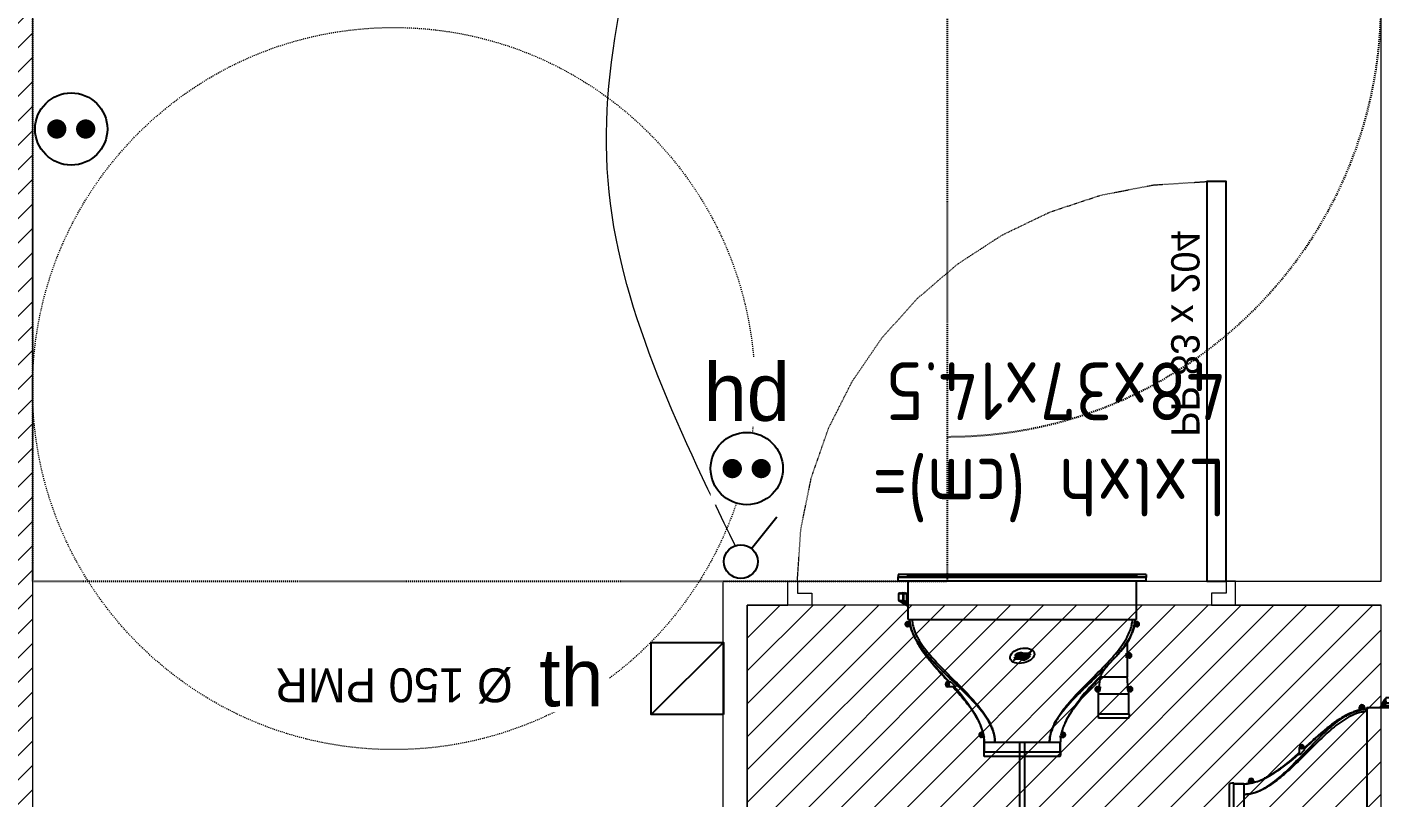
# Model space of a CAD drawing. Header units: centimetres. Extents: x 2191 to 12545, y -680 to 18662.
# Drawn here: x 10668.8 to 10949.7, y 9267.4 to 9427.5 of the extents above; entities that cross this region are included whole.
import ezdxf

# ---------------------------------------------------------------- set-up
doc = ezdxf.new("R2010")
doc.units = ezdxf.units.CM
for name, pattern in [('Style de ligne -18', [0.164042, 0.054681, -0.109361]), ('Style de ligne -5', [0.20828, 0.069425, -0.138855]), ('VW-01', [0.41656, 0.20828, -0.20828])]:
    doc.linetypes.add(name, pattern=pattern)
for name, color, linetype in [('B Faux plafonds', 252, 'Continuous'), ('B Faux plafonds_Hatch', 252, 'Continuous'), ('B GÈnÈral_Hatch', 252, 'Continuous'), ('B Général', 252, 'Continuous'), ('C ANNOTATIONS-PMR', 252, 'Style de ligne -5'), ('C ANNOTATIONS-prestations', 252, 'Continuous'), ('D SURFACES-shab', 252, 'Continuous'), ('prlm-CHAUFF', 4, 'Continuous')]:
    doc.layers.add(name, color=color, linetype=linetype)
doc.layers.add('prlm-ELEC-CFO', color=1, linetype='Continuous', lineweight=25)
doc.styles.add('Eurostile', font='Eurosti.TTF')
doc.styles.add('Eurostile (italic)', font='Eurostib.TTF')
doc.styles.add('prlm-elec-cfa', font='comic.ttf', dxfattribs={"height": 12})
doc.styles.add('prlm-elec-cfo', font='comic.ttf', dxfattribs={"height": 12})
doc.styles.get("Standard").update_dxf_attribs({"font": 'isocp.shx', "height": 15})

# ---------------------------------------------------------------- blocks, each defined once
blk = doc.blocks.new('xi.TH-ch')
at = {"layer": 'prlm-CHAUFF', "color": 0, "linetype": 'ByBlock', "lineweight": -2, "flags": 128}
blk.add_lwpolyline([(-7.5, 7.5), (7.5, 7.5), (7.5, -7.5), (-7.5, -7.5)], close=True, dxfattribs=at)
at = {"layer": 'prlm-CHAUFF', "color": 0}
blk.add_lwpolyline([(-7.5, -7.5), (7.5, 7.5)], dxfattribs=at)
blk = doc.blocks.new('xi.twintop')
at = {"layer": 'prlm-CHAUFF', "ltscale": 50}
for p, q in [((-8, 35.6), (8, 35.6)), ((-7.9, 36.5), (7.9, 36.5)), ((-7.9, 35.6), (-7.9, 33.5)), ((-7.9, 33.5), (-7.9, 35.6)), ((7.9, 35.6), (7.9, 33.5)), ((7.9, 33.5), (7.9, 35.6)), ((-8.61, 31.95), (-8.61, 32.05)), ((-8.61, 32.05), (-8.51, 32.05)), ((-8.51, 31.95), (-8.61, 31.95)), ((-8.51, 32.16), (-8.41, 32.16)), ((-8.51, 32.05), (-8.51, 32.16)), ((-8.51, 31.84), (-8.51, 31.95)), ((-8.41, 31.84), (-8.51, 31.84)), ((-7.9, 32.5), (-8.46, 32.5)), ((-8.46, 31.5), (-8.16, 31.5)), ((-8.41, 32.16), (-8.41, 32.05)), ((-8.41, 32.05), (-8.3, 32.05)), ((-8.3, 31.95), (-8.41, 31.95)), ((-8.41, 31.95), (-8.41, 31.84)), ((-8.3, 32.05), (-8.3, 31.95)), ((-8.16, 31.5), (-7.95, 32.18)), ((-7.9, 32.5), (-7.95, 32.18)), ((-5.67, 33.5), (-7.9, 33.5)), ((5.67, 33.5), (-5.67, 33.5)), ((7.9, 33.5), (5.67, 33.5)), ((7.95, 32.18), (7.9, 32.5)), ((7.9, 32.5), (8.46, 32.5)), ((8.16, 31.5), (7.95, 32.18)), ((8.46, 31.5), (8.16, 31.5)), ((8.3, 31.95), (8.3, 32.05)), ((8.3, 32.05), (8.41, 32.05)), ((8.41, 31.95), (8.3, 31.95)), ((8.41, 32.16), (8.51, 32.16)), ((8.41, 32.05), (8.41, 32.16)), ((8.41, 31.84), (8.41, 31.95)), ((8.51, 31.84), (8.41, 31.84)), ((8.51, 32.16), (8.51, 32.05)), ((8.51, 32.05), (8.61, 32.05)), ((8.61, 31.95), (8.51, 31.95)), ((8.51, 31.95), (8.51, 31.84)), ((8.61, 32.05), (8.61, 31.95)), ((-22.15, 28.5), (-15.85, 28.5)), ((-9.41, 28.48), (-9.41, 28.48)), ((9.12, 29.02), (9.09, 29.02)), ((9.41, 28.48), (9.38, 28.48)), ((-15.75, 27.6), (-22.25, 27.6)), ((-22.15, 27.6), (-22.15, 23.5)), ((-22.15, 27.6), (-22.15, 23.5)), ((-15.85, 27.6), (-15.85, 23.5)), ((-15.85, 27.6), (-15.85, 23.5)), ((-22.56, 22.55), (-22.45, 22.55)), ((-22.56, 22.45), (-22.56, 22.55)), ((-22.45, 22.66), (-22.35, 22.66)), ((-22.45, 22.55), (-22.45, 22.66)), ((-22.4, 23), (-21.97, 23)), ((-22.35, 22.66), (-22.35, 22.55)), ((-22.35, 22.55), (-22.24, 22.55)), ((-22.24, 22.55), (-22.24, 22.45)), ((-15.85, 23.5), (-22.15, 23.5)), ((-21.97, 23), (-21.85, 22.06)), ((-16.15, 22.06), (-16.03, 23)), ((-16.03, 23), (-15.6, 23)), ((-15.76, 22.45), (-15.76, 22.55)), ((-15.76, 22.55), (-15.65, 22.55)), ((-15.65, 22.66), (-15.55, 22.66)), ((-15.65, 22.55), (-15.65, 22.66)), ((-15.55, 22.66), (-15.55, 22.55)), ((-15.55, 22.55), (-15.44, 22.55)), ((-15.44, 22.55), (-15.44, 22.45)), ((-22.45, 22.45), (-22.56, 22.45)), ((-22.45, 22.34), (-22.45, 22.45)), ((-22.35, 22.34), (-22.45, 22.34)), ((-21.85, 22), (-22.4, 22)), ((-22.24, 22.45), (-22.35, 22.45)), ((-22.35, 22.45), (-22.35, 22.34)), ((-21.85, 22.06), (-21.85, 22)), ((-21.8, 20), (-16.2, 20)), ((-21.8, 16), (-21.8, 20)), ((-21.8, 16), (-21.8, 20)), ((-16.2, 19.84), (-14.13, 22)), ((-14.13, 22), (-16.2, 19.84)), ((-16.2, 19.84), (-16.2, 20)), ((-16.2, 19.84), (-16.2, 20)), ((-16.15, 22), (-16.15, 22.06)), ((-15.6, 22), (-16.15, 22)), ((-15.65, 22.45), (-15.76, 22.45)), ((-15.65, 22.34), (-15.65, 22.45)), ((-15.55, 22.34), (-15.65, 22.34)), ((-15.55, 22.45), (-15.55, 22.34)), ((-15.44, 22.45), (-15.55, 22.45)), ((14.83, 21), (13.83, 22)), ((13.83, 22), (15.44, 22)), ((15.44, 21), (14.83, 21)), ((15.28, 21.45), (15.28, 21.55)), ((15.28, 21.55), (15.39, 21.55)), ((15.39, 21.45), (15.28, 21.45)), ((15.39, 21.66), (15.49, 21.66)), ((15.39, 21.55), (15.39, 21.66)), ((15.39, 21.34), (15.39, 21.45)), ((15.49, 21.34), (15.39, 21.34)), ((15.49, 21.66), (15.49, 21.55)), ((15.49, 21.55), (15.6, 21.55)), ((15.49, 21.45), (15.49, 21.34)), ((15.6, 21.45), (15.49, 21.45)), ((15.6, 21.55), (15.6, 21.45)), ((-22.36, 15.45), (-22.36, 15.55)), ((-22.36, 15.55), (-22.25, 15.55)), ((-22.25, 15.45), (-22.36, 15.45)), ((-22.25, 15.66), (-22.15, 15.66)), ((-22.25, 15.55), (-22.25, 15.66)), ((-22.25, 15.34), (-22.25, 15.45)), ((-22.15, 15.34), (-22.25, 15.34)), ((-22.2, 16), (-21.65, 16)), ((-21.65, 15), (-22.2, 15)), ((-22.15, 15.66), (-22.15, 15.55)), ((-22.15, 15.55), (-22.04, 15.55)), ((-22.15, 15.45), (-22.15, 15.34)), ((-22.04, 15.45), (-22.15, 15.45)), ((-22.04, 15.55), (-22.04, 15.45)), ((-21.8, 12.88), (-21.8, 15)), ((-21.8, 12.88), (-21.8, 15)), ((-21.65, 16), (-21.65, 15)), ((-23.96, 8.95), (-23.96, 9.05)), ((-23.96, 9.05), (-23.85, 9.05)), ((-23.85, 8.95), (-23.96, 8.95)), ((-23.85, 9.16), (-23.75, 9.16)), ((-23.85, 9.05), (-23.85, 9.16)), ((-23.85, 8.84), (-23.85, 8.95)), ((-23.75, 8.84), (-23.85, 8.84)), ((-23.8, 9.5), (-23.19, 9.5)), ((-23.36, 8.5), (-23.8, 8.5)), ((-23.75, 9.16), (-23.75, 9.05)), ((-23.75, 9.05), (-23.64, 9.05)), ((-23.75, 8.95), (-23.75, 8.84)), ((-23.64, 8.95), (-23.75, 8.95)), ((-23.64, 9.05), (-23.64, 8.95)), ((-23.36, 8.42), (-23.36, 8.5)), ((23.19, 9.5), (23.8, 9.5)), ((23.36, 8.42), (23.36, 8.5)), ((23.8, 8.5), (23.36, 8.5)), ((23.64, 8.95), (23.64, 9.05)), ((23.64, 9.05), (23.75, 9.05)), ((23.75, 8.95), (23.64, 8.95)), ((23.75, 9.16), (23.85, 9.16)), ((23.75, 9.05), (23.75, 9.16)), ((23.75, 8.84), (23.75, 8.95)), ((23.85, 8.84), (23.75, 8.84)), ((23.85, 9.16), (23.85, 9.05)), ((23.85, 9.05), (23.96, 9.05)), ((23.85, 8.95), (23.85, 8.84)), ((23.96, 8.95), (23.85, 8.95)), ((23.96, 9.05), (23.96, 8.95)), ((23.7, 8), (-23.7, 8)), ((-23.7, 8), (-23.7, 0)), ((23.7, 8), (23.7, 0)), ((24.18, 4.47), (23.7, 4.81)), ((24.06, 4.42), (23.7, 4.66)), ((24.06, 2.6), (24.06, 4.42)), ((24.64, 4.04), (24.06, 4.42)), ((24.2, 4.46), (24.18, 4.47)), ((24.54, 4.24), (24.2, 4.46)), ((24.35, 4.85), (24.33, 4.89)), ((24.35, 4.36), (24.35, 4.85)), ((24.35, 4.85), (24.36, 4.85)), ((24.41, 4.79), (24.43, 4.83)), ((24.41, 4.79), (24.41, 4.32)), ((25.01, 4.43), (24.41, 4.79)), ((24.43, 4.83), (25.04, 4.47)), ((24.64, 4.04), (24.72, 4.01)), ((24.64, 2.6), (24.64, 4.04)), ((24.72, 4.01), (24.72, 2.65)), ((25.04, 4.47), (25.01, 4.43)), ((25.01, 4.25), (25.01, 4.43)), ((25.02, 4.42), (25.01, 4.43)), ((25.06, 4.46), (25.02, 4.42)), ((25.02, 4.42), (25.02, 4.25)), ((25.28, 4.25), (25.02, 4.42)), ((25.04, 4.47), (25.06, 4.46)), ((25.06, 4.46), (25.39, 4.24)), ((25.71, 2.65), (25.71, 4.01)), ((-25.75, 0), (-25.75, -0.73)), ((25.75, 0), (-25.75, 0)), ((23.7, 2.6), (24.06, 2.6)), ((23.7, 2.57), (23.73, 2.6)), ((23.79, 2.6), (23.88, 2.51)), ((23.88, 2.51), (23.97, 2.6)), ((24.04, 2.6), (24.13, 2.51)), ((24.64, 2.6), (24.06, 2.6)), ((24.13, 2.51), (24.22, 2.6)), ((24.18, 2.56), (24.24, 2.51)), ((24.24, 2.51), (24.3, 2.58)), ((24.28, 2.6), (24.37, 2.51)), ((24.37, 2.51), (24.46, 2.6)), ((24.42, 2.57), (24.48, 2.51)), ((24.48, 2.51), (24.56, 2.58)), ((24.54, 2.6), (24.63, 2.51)), ((24.63, 2.51), (24.72, 2.6)), ((24.72, 2.65), (24.64, 2.6)), ((24.64, 2.6), (24.64, 2.6)), ((25.66, 2.6), (24.64, 2.6)), ((24.7, 2.58), (24.77, 2.51)), ((24.72, 2.65), (25.71, 2.65)), ((24.73, 2.6), (24.82, 2.51)), ((24.77, 2.51), (24.79, 2.53)), ((24.82, 2.51), (24.91, 2.6)), ((24.9, 2.59), (24.98, 2.51)), ((24.98, 2.51), (25.07, 2.6)), ((25.02, 2.54), (25.05, 2.51)), ((25.05, 2.51), (25.09, 2.55)), ((25.06, 2.58), (25.13, 2.51)), ((25.13, 2.51), (25.22, 2.6)), ((25.19, 2.57), (25.25, 2.51)), ((25.25, 2.51), (25.34, 2.6)), ((25.27, 2.53), (25.29, 2.51)), ((25.29, 2.51), (25.32, 2.54)), ((25.31, 2.56), (25.36, 2.51)), ((25.36, 2.51), (25.45, 2.6)), ((25.4, 2.55), (25.44, 2.51)), ((25.44, 2.51), (25.53, 2.6)), ((25.48, 2.54), (25.51, 2.51)), ((25.51, 2.51), (25.6, 2.6)), ((25.53, 2.53), (25.55, 2.51)), ((25.55, 2.51), (25.64, 2.6)), ((25.71, 2.65), (25.66, 2.6)), ((25.66, 2.6), (25.66, 2.6)), ((25.75, 0), (25.75, -0.73)), ((-25.75, -0.81), (-25.75, -0.73)), ((-25.75, -0.73), (25.75, -0.73)), ((-25.75, -1.3), (-25.75, -0.81)), ((25.75, -0.81), (-25.75, -0.81)), ((-25.75, -1.3), (25.75, -1.3)), ((23.75, -0.99), (-23.75, -0.99)), ((-23.75, -1.06), (-23.75, -0.99)), ((-23.55, -0.99), (-23.75, -1.06)), ((-23.75, -1.06), (23.75, -1.06)), ((23.75, -1.11), (-23.75, -1.11)), ((-23.75, -1.16), (-23.75, -1.11)), ((-23.59, -1.11), (-23.75, -1.16)), ((-23.75, -1.16), (23.75, -1.16)), ((23.75, -1.2), (-23.75, -1.2)), ((-23.75, -1.23), (-23.75, -1.2)), ((-23.64, -1.2), (-23.75, -1.23)), ((-23.75, -1.23), (23.75, -1.23)), ((23.75, -1.26), (-23.75, -1.26)), ((-23.75, -1.28), (-23.75, -1.26)), ((-23.68, -1.26), (-23.75, -1.28)), ((-23.75, -1.28), (23.75, -1.28)), ((23.75, -1.29), (-23.75, -1.29)), ((-23.75, -1.3), (-23.75, -1.29)), ((-23.73, -1.29), (-23.75, -1.3)), ((-23.75, -1.3), (23.75, -1.3)), ((23.75, -1.06), (23.55, -0.99)), ((23.75, -1.16), (23.59, -1.11)), ((23.75, -1.23), (23.64, -1.2)), ((23.75, -1.28), (23.68, -1.26)), ((23.75, -1.3), (23.73, -1.29)), ((23.75, -0.99), (23.75, -1.06)), ((23.75, -1.11), (23.75, -1.16)), ((23.75, -1.2), (23.75, -1.23)), ((23.75, -1.26), (23.75, -1.28)), ((23.75, -1.29), (23.75, -1.3)), ((25.75, -0.73), (25.75, -0.81)), ((25.75, -1.3), (25.75, -0.81))]:
    blk.add_line(p, q, dxfattribs=at)
for centre, radius in [((-8.46, 32), 0.3), ((-8.46, 32), 0.25), ((8.46, 32), 0.3), ((8.46, 32), 0.25), ((-22.4, 22.5), 0.3), ((-22.4, 22.5), 0.25), ((-15.6, 22.5), 0.3), ((-15.6, 22.5), 0.25), ((15.44, 21.5), 0.3), ((15.44, 21.5), 0.25), ((-22.2, 15.5), 0.3), ((-22.2, 15.5), 0.25), ((-23.8, 9), 0.3), ((-23.8, 9), 0.25), ((23.8, 9), 0.3), ((23.8, 9), 0.25)]:
    blk.add_circle(centre, radius, dxfattribs=at)
for centre, radius, start, end in [((-6.01, 35.83), 2, 160.5755, 186.7441), ((-6.01, 35.83), 2, 160.5755, 186.7441), ((6.01, 35.83), 2, 353.2559, 19.4245), ((6.01, 35.83), 2, 353.2559, 19.4245), ((-19.51, 34.47), 11.74, 332.3321, 345.441), ((-19.16, 34.32), 11.35, 332.1374, 345.6929), ((-8.46, 32), 0.5, 90, 270), ((-15.67, 33.51), 7.77, 352.5456, 359.9423), ((-15.72, 33.51), 7.82, 352.5763, 359.9264), ((-15.07, 33.49), 7.17, 352.0923, 353.5448), ((-15.07, 33.49), 7.17, 353.9053, 0.1157), ((15.11, 33.49), 7.25, 179.9215, 187.8382), ((15.67, 33.51), 7.77, 180.0577, 187.4544), ((15.72, 33.51), 7.82, 180.0736, 187.4237), ((21.1, 34.98), 13.43, 192.9954, 216.0824), ((19.16, 34.32), 11.35, 194.4106, 207.8626), ((8.46, 32), 0.5, 270, 90), ((-20.26, 27.83), 2, 160.5755, 186.7441), ((-20.26, 27.83), 2, 160.5755, 186.7441), ((-17.74, 27.83), 2, 353.2559, 19.4245), ((-17.74, 27.83), 2, 353.2559, 19.4245), ((-43.13, 48.06), 39, 319.3887, 329.86), ((-43.13, 48.06), 39, 319.3887, 329.8601), ((-26.92, 38.17), 20.01, 331.0483, 332.7983), ((-26.92, 38.17), 20.01, 331.0482, 332.7982), ((26.92, 38.17), 20.01, 207.2018, 208.9518), ((43.13, 48.06), 39, 210.1399, 220.6113), ((43.13, 48.06), 39, 212.5506, 220.6113), ((-22.4, 22.5), 0.5, 90, 270), ((-15.6, 22.5), 0.5, 270, 90), ((-22.51, 30.1), 11.66, 315.9701, 320.4245), ((-22.76, 30.33), 11.99, 316.0326, 320.3619), ((22.51, 30.1), 11.66, 219.5755, 224.0299), ((22.76, 30.33), 11.99, 219.6381, 223.9674), ((15.44, 21.5), 0.5, 270, 90), ((-44.74, 40.05), 35.1, 315.7111, 319.5265), ((-22.2, 15.5), 0.5, 90, 270), ((-2.48, -0.77), 23.65, 136.4099, 144.7501), ((-23.8, 9), 0.5, 90, 270), ((-11.41, 6.64), 12.12, 163.7263, 166.3852), ((23.8, 9), 0.5, 270, 90), ((17.64, -7.23), 13.85, 61.9182, 64.0515), ((17.76, -6.88), 13.43, 62.115, 63.7632), ((18.29, -6.04), 12.5, 61.3177, 61.5903), ((24.75, 5.45), 0.703, 233.033, 242.9325), ((24.72, 5.11), 0.448, 214.6713, 225.4982), ((25.88, 4.92), 0.836, 234.1326, 239.2425), ((18.29, -6.04), 12.5, 53.7494, 55.0637)]:
    blk.add_arc(centre, radius, start, end, dxfattribs=at)
blk.add_ellipse((0, 15.55), major_axis=(2.49, 0.57), ratio=0.600775, dxfattribs=at)
for points, knots in [([(-5.67, 33.5), (-5.67, 33.33), (-5.68, 33.16), (-5.7, 32.82), (-5.72, 32.65), (-5.8, 32.15), (-5.87, 31.82), (-6.05, 31.16), (-6.16, 30.84), (-6.41, 30.21), (-6.55, 29.9), (-7, 29), (-7.34, 28.43), (-8.08, 27.34), (-8.47, 26.81), (-9.69, 25.27), (-10.57, 24.3), (-12.38, 22.39), (-13.32, 21.46), (-15.19, 19.6), (-16.12, 18.67), (-17.95, 16.77), (-18.84, 15.8), (-20.08, 14.27), (-20.47, 13.75), (-21.03, 12.94), (-21.21, 12.66), (-21.55, 12.09), (-21.72, 11.8), (-22.17, 10.91), (-22.43, 10.31), (-22.7, 9.36), (-22.77, 9.03), (-22.86, 8.47), (-22.88, 8.24), (-22.89, 8)], [0, 0, 0, 0, 0.015625, 0.015625, 0.03125, 0.03125, 0.0625, 0.0625, 0.09375, 0.09375, 0.125, 0.125, 0.1875, 0.1875, 0.25, 0.25, 0.375, 0.375, 0.5, 0.5, 0.625, 0.625, 0.75, 0.75, 0.8125, 0.8125, 0.84375, 0.84375, 0.875, 0.875, 0.9375, 0.9375, 0.96875, 0.96875, 0.9907189, 0.9907189, 0.9907189, 0.9907189]), ([(-18.04, 17.26), (-16.85, 18.51), (-15.59, 19.7), (-13.1, 22.1), (-11.85, 23.3), (-10.07, 25.17), (-9.49, 25.81), (-8.39, 27.13), (-7.87, 27.82), (-7.16, 28.91), (-6.93, 29.29), (-6.52, 30.07), (-6.33, 30.48), (-6.02, 31.31), (-5.89, 31.74), (-5.76, 32.39), (-5.73, 32.61), (-5.69, 32.95), (-5.69, 33.06), (-5.67, 33.28), (-5.67, 33.39), (-5.67, 33.5)], [0, 0, 0, 0, 0.25, 0.25, 0.5, 0.5, 0.625, 0.625, 0.75, 0.75, 0.8125, 0.8125, 0.875, 0.875, 0.9375, 0.9375, 0.96875, 0.96875, 0.984375, 0.984375, 1, 1, 1, 1]), ([(5.67, 33.5), (5.67, 33.33), (5.68, 33.16), (5.71, 32.81), (5.73, 32.64), (5.81, 32.14), (5.88, 31.8), (6.08, 31.14), (6.2, 30.82), (6.47, 30.19), (6.62, 29.88), (7.1, 28.98), (7.46, 28.42), (8.23, 27.34), (8.65, 26.82), (9.93, 25.3), (10.84, 24.34), (12.72, 22.46), (13.69, 21.54), (15.61, 19.69), (16.57, 18.77), (18.43, 16.87), (19.34, 15.9), (20.59, 14.36), (20.99, 13.83), (21.55, 13), (21.73, 12.72), (22.07, 12.15), (22.24, 11.85), (22.69, 10.95), (22.94, 10.33), (23.21, 9.37), (23.28, 9.05), (23.36, 8.48), (23.38, 8.24), (23.39, 8)], [0, 0, 0, 0, 0.015625, 0.015625, 0.03125, 0.03125, 0.0625, 0.0625, 0.09375, 0.09375, 0.125, 0.125, 0.1875, 0.1875, 0.25, 0.25, 0.375, 0.375, 0.5, 0.5, 0.625, 0.625, 0.75, 0.75, 0.8125, 0.8125, 0.84375, 0.84375, 0.875, 0.875, 0.9375, 0.9375, 0.96875, 0.96875, 0.9908046, 0.9908046, 0.9908046, 0.9908046]), ([(22.89, 8), (22.88, 8.24), (22.86, 8.47), (22.77, 9.03), (22.7, 9.36), (22.43, 10.31), (22.17, 10.91), (21.72, 11.8), (21.55, 12.09), (21.21, 12.66), (21.03, 12.94), (20.47, 13.75), (20.08, 14.27), (18.84, 15.8), (17.95, 16.77), (16.12, 18.67), (15.18, 19.6), (13.32, 21.46), (12.38, 22.39), (10.57, 24.3), (9.69, 25.27), (8.47, 26.81), (8.08, 27.34), (7.34, 28.43), (7, 29), (6.55, 29.9), (6.41, 30.21), (6.16, 30.84), (6.05, 31.16), (5.87, 31.82), (5.79, 32.15), (5.72, 32.65), (5.7, 32.82), (5.68, 33.16), (5.67, 33.33), (5.67, 33.5)], [0.0092808, 0.0092808, 0.0092808, 0.0092808, 0.03125, 0.03125, 0.0625, 0.0625, 0.125, 0.125, 0.15625, 0.15625, 0.1875, 0.1875, 0.25, 0.25, 0.375, 0.375, 0.5, 0.5, 0.625, 0.625, 0.75, 0.75, 0.8125, 0.8125, 0.875, 0.875, 0.90625, 0.90625, 0.9375, 0.9375, 0.96875, 0.96875, 0.984375, 0.984375, 1, 1, 1, 1]), ([(-8.9, 29.46), (-9.06, 29.12), (-9.43, 28.41), (-10.08, 27.35), (-10.83, 26.27), (-11.65, 25.18), (-12.54, 24.1), (-13.65, 22.81), (-14.86, 21.46), (-15.81, 20.43), (-16.2, 20)], [0.1568082, 0.1568082, 0.1568082, 0.1568082, 0.2305418, 0.3149874, 0.4025619, 0.4929385, 0.5856877, 0.6803551, 0.8317746, 0.9509578, 0.9509578, 0.9509578, 0.9509578]), ([(14.38, 22), (14.06, 22.36), (13.37, 23.14), (12.33, 24.35), (11.38, 25.54), (10.58, 26.62), (9.93, 27.59), (9.37, 28.52), (9.05, 29.15), (8.91, 29.44)], [0.5730592, 0.5730592, 0.5730592, 0.5730592, 0.626259, 0.6884084, 0.7489718, 0.7930827, 0.8358988, 0.8773199, 0.9123747, 0.9123747, 0.9123747, 0.9123747]), ([(-18.04, 17.26), (-17.81, 17.52), (-17.58, 17.79), (-17.17, 18.3), (-16.98, 18.55), (-16.64, 19.03), (-16.49, 19.25), (-16.32, 19.53), (-16.28, 19.62), (-16.22, 19.76), (-16.2, 19.81), (-16.2, 19.84)], [0, 0, 0, 0, 0.25, 0.25, 0.5, 0.5, 0.75, 0.75, 0.875, 0.875, 1, 1, 1, 1]), ([(23.19, 9.5), (23.12, 9.79), (23.04, 10.07), (22.86, 10.64), (22.75, 10.92), (22.41, 11.74), (22.14, 12.27), (21.56, 13.3), (21.24, 13.8), (20.57, 14.77), (20.21, 15.25), (19.11, 16.65), (18.33, 17.54), (16.73, 19.29), (15.91, 20.15), (15.09, 21)], [0, 0, 0, 0, 0.0625, 0.0625, 0.125, 0.125, 0.25, 0.25, 0.375, 0.375, 0.5, 0.5, 0.75, 0.75, 1, 1, 1, 1]), ([(21.4, 13.55), (21.3, 13.71), (20.98, 14.2), (20.41, 15.02), (19.67, 15.99), (18.88, 16.96), (17.95, 18.04), (16.9, 19.22), (15.98, 20.24), (15.44, 20.84), (15.29, 21)], [0.1694223, 0.1694223, 0.1694223, 0.1694223, 0.1906001, 0.2339285, 0.2787061, 0.3247019, 0.3716424, 0.4351709, 0.4991397, 0.523565, 0.523565, 0.523565, 0.523565]), ([(-23.39, 8), (-23.38, 8.28), (-23.35, 8.55), (-23.25, 9.19), (-23.16, 9.55), (-22.84, 10.61), (-22.54, 11.29), (-21.83, 12.6), (-21.42, 13.22), (-20.56, 14.41), (-20.09, 14.98), (-19.62, 15.54)], [0.0331631, 0.0331631, 0.0331631, 0.0331631, 0.125, 0.125, 0.25, 0.25, 0.5, 0.5, 0.75, 0.75, 1, 1, 1, 1]), ([(-1.94, 14.63), (-1.21, 15.35), (-0.84, 15.44), (-0.45, 15.4), (0.16, 15.33), (0.81, 14.93), (1.54, 15.51)], [0, 0, 0, 0, 0.389075, 0.389075, 0.389075, 1, 1, 1, 1]), ([(-1.63, 15.67), (-0.9, 16.39), (-0.53, 16.49), (-0.14, 16.44), (0.47, 16.38), (1.12, 15.98), (1.85, 16.55)], [0, 0, 0, 0, 0.389075, 0.389075, 0.389075, 1, 1, 1, 1]), ([(-23.19, 9.5), (-23.12, 9.8), (-23.04, 10.09), (-22.9, 10.53), (-22.84, 10.67), (-22.74, 10.96), (-22.68, 11.1), (-22.5, 11.53), (-22.37, 11.8), (-22.1, 12.35), (-21.95, 12.61), (-21.8, 12.88)], [0, 0, 0, 0, 0.25, 0.25, 0.375, 0.375, 0.5, 0.5, 0.75, 0.75, 1, 1, 1, 1]), ([(-21.8, 12.88), (-21.96, 12.6), (-22.11, 12.32), (-22.4, 11.74), (-22.54, 11.45), (-22.78, 10.85), (-22.89, 10.55), (-23.01, 10.17), (-23.03, 10.1), (-23.05, 10.03)], [0, 0, 0, 0, 0.25, 0.25, 0.5, 0.5, 0.75, 0.75, 0.8062429, 0.8062429, 0.8062429, 0.8062429]), ([(24.24, 4.96), (24.23, 4.96), (24.23, 4.96), (24.22, 4.97), (24.2, 4.97), (24.19, 4.97), (24.18, 4.98), (24.16, 4.98), (24.15, 4.98), (24.13, 4.99), (24.11, 4.99), (24.09, 4.99), (24.08, 4.99), (24.05, 4.99), (24.02, 4.99), (23.98, 4.99), (23.93, 4.98), (23.89, 4.98), (23.84, 4.97), (23.78, 4.96), (23.74, 4.95), (23.71, 4.95), (23.7, 4.94)], [0.1059402, 0.1059402, 0.1059402, 0.1059402, 0.1359504, 0.1694868, 0.202886, 0.2361704, 0.2693627, 0.3024859, 0.3355633, 0.3686184, 0.401675, 0.434757, 0.4678887, 0.5010941, 0.5629781, 0.6246926, 0.6863942, 0.7482374, 0.8103737, 0.8729511, 0.9361135, 0.9654522, 0.9654522, 0.9654522, 0.9654522]), ([(23.7, 4.91), (23.71, 4.91), (23.72, 4.91), (23.74, 4.92), (23.78, 4.92), (23.81, 4.93), (23.83, 4.93), (23.86, 4.94), (23.89, 4.94), (23.92, 4.95), (23.94, 4.95), (23.97, 4.95), (23.99, 4.96), (24.02, 4.96), (24.04, 4.96), (24.06, 4.96), (24.08, 4.96), (24.11, 4.96), (24.14, 4.96), (24.18, 4.96), (24.21, 4.95), (24.24, 4.95), (24.26, 4.94), (24.28, 4.93), (24.3, 4.92), (24.32, 4.91), (24.33, 4.9), (24.33, 4.89)], [0.053874, 0.053874, 0.053874, 0.053874, 0.0607104, 0.0907643, 0.1206402, 0.1503557, 0.1799287, 0.2093776, 0.238721, 0.2679778, 0.2971672, 0.3263086, 0.3554219, 0.3845269, 0.4136437, 0.4427926, 0.4719939, 0.5012681, 0.5562327, 0.6110034, 0.6657154, 0.7205017, 0.7754929, 0.8308166, 0.8865967, 0.9429527, 1, 1, 1, 1]), ([(24.35, 4.85), (24.35, 4.86), (24.35, 4.86), (24.34, 4.87), (24.33, 4.88), (24.32, 4.88), (24.31, 4.89), (24.3, 4.89), (24.29, 4.9), (24.28, 4.9), (24.26, 4.91), (24.25, 4.91), (24.23, 4.91), (24.22, 4.92), (24.2, 4.92), (24.18, 4.92), (24.17, 4.92), (24.15, 4.92), (24.12, 4.92), (24.09, 4.92), (24.05, 4.92), (24, 4.92), (23.95, 4.91), (23.9, 4.9), (23.85, 4.89), (23.79, 4.88), (23.74, 4.87), (23.71, 4.86), (23.7, 4.86)], [0, 0, 0, 0, 0.0300773, 0.0600539, 0.0899314, 0.1197114, 0.1493956, 0.1789856, 0.2084831, 0.2378898, 0.2672073, 0.2964374, 0.3255817, 0.3546421, 0.3836203, 0.4125181, 0.4413372, 0.4700795, 0.4987468, 0.5532579, 0.6080368, 0.6630958, 0.7184471, 0.7741027, 0.8300742, 0.8863734, 0.9430116, 0.9677174, 0.9677174, 0.9677174, 0.9677174]), ([(24.65, 4.2), (24.65, 4.2), (24.64, 4.2), (24.64, 4.2), (24.63, 4.2), (24.63, 4.2), (24.62, 4.2), (24.61, 4.21), (24.6, 4.21), (24.59, 4.21), (24.58, 4.22), (24.55, 4.23), (24.54, 4.24), (24.54, 4.24)], [0, 0, 0, 0, 0.061789, 0.122374, 0.182441, 0.242697, 0.303842, 0.366548, 0.43144, 0.49908, 0.668346, 0.832646, 1, 1, 1, 1]), ([(25.45, 4.21), (25.44, 4.21), (25.44, 4.22), (25.43, 4.22), (25.41, 4.23), (25.4, 4.23), (25.39, 4.24), (25.37, 4.24), (25.36, 4.25), (25.34, 4.25), (25.32, 4.25), (25.3, 4.26), (25.29, 4.26), (25.27, 4.26), (25.24, 4.26), (25.22, 4.26), (25.2, 4.26), (25.17, 4.26), (25.13, 4.26), (25.08, 4.26), (25.03, 4.26), (24.97, 4.25), (24.91, 4.24), (24.85, 4.24), (24.79, 4.23), (24.72, 4.21), (24.67, 4.21), (24.65, 4.2)], [0.0304712, 0.0304712, 0.0304712, 0.0304712, 0.0599457, 0.0897682, 0.1195016, 0.1491541, 0.1787343, 0.2082505, 0.2377114, 0.2671256, 0.2965018, 0.3258487, 0.355175, 0.3844897, 0.4138015, 0.4431194, 0.4724522, 0.5018089, 0.5568669, 0.611863, 0.6668562, 0.7219052, 0.7770682, 0.8324028, 0.8879658, 0.9438132, 1, 1, 1, 1]), ([(25.71, 4.01), (25.69, 4.04), (25.65, 4.06), (25.55, 4.09), (25.48, 4.1), (25.35, 4.1), (25.31, 4.1), (25.21, 4.09), (25.16, 4.09), (24.98, 4.06), (24.86, 4.04), (24.72, 4.01)], [0, 0, 0, 0, 0.25, 0.25, 0.5, 0.5, 0.625, 0.625, 0.75, 0.75, 1, 1, 1, 1])]:
    blk.add_open_spline(points, degree=3, knots=knots, dxfattribs=at)
for points in [[(-22.15, 23.5), (-22.15, 23.33), (-22.14, 23.17), (-22.13, 23)], [(-22.15, 23.5), (-22.15, 23.33), (-22.14, 23.17), (-22.13, 23)], [(-15.85, 23.5), (-15.85, 23.33), (-15.86, 23.17), (-15.87, 23)], [(-15.85, 23.5), (-15.85, 23.33), (-15.86, 23.17), (-15.87, 23)], [(-22.01, 22), (-21.91, 21.33), (-21.8, 20.67), (-21.8, 20)], [(-22.01, 22), (-21.91, 21.33), (-21.8, 20.67), (-21.8, 20)], [(-15.99, 22), (-16.09, 21.33), (-16.2, 20.67), (-16.2, 20)], [(-15.99, 22), (-16.09, 21.33), (-16.2, 20.67), (-16.2, 20)], [(-0.55, 15.04), (-0.94, 15.09), (-1.32, 14.99), (-1.94, 14.63)], [(-1.78, 15.16), (-1.06, 15.88), (-0.68, 15.97), (-0.29, 15.93)], [(-0.39, 15.58), (-0.78, 15.62), (-1.16, 15.52), (-1.78, 15.16)], [(-0.23, 16.09), (-0.63, 16.13), (-1.01, 16.03), (-1.63, 15.67)], [(1.54, 15.51), (0.72, 14.57), (0.07, 14.98), (-0.55, 15.04)], [(1.7, 16.04), (0.88, 15.1), (0.23, 15.51), (-0.39, 15.58)], [(-0.29, 15.93), (0.32, 15.87), (0.96, 15.47), (1.7, 16.04)], [(1.85, 16.55), (1.03, 15.62), (0.38, 16.02), (-0.23, 16.09)], [(-23.19, 9.5), (-23.26, 9.17), (-23.32, 8.84), (-23.36, 8.5)], [(23.36, 8.5), (23.32, 8.84), (23.26, 9.17), (23.19, 9.5)]]:
    blk.add_open_spline(points, degree=3, dxfattribs=at)
at = {"layer": 'prlm-CHAUFF', "ltscale": 50, "insert": (-42.19, -13.41), "char_height": 12, "width": 139.7925, "attachment_point": 1}
blk.add_mtext('Lxlxh (cm)= 48x37x14.5', dxfattribs=at)
blk = doc.blocks.new('xi.SA')
at = {"layer": 'prlm-ELEC-CFO', "color": 0}
blk.add_lwpolyline([(0.2, -1.28), (5.5, 5.28)], dxfattribs=at)
blk.add_circle((-2, -4), 3.5, dxfattribs=at)
blk = doc.blocks.new('xi.PCHD')
at = {"color": 0, "lineweight": 5}
blk.add_wipeout([(-7.5, -7.5), (7.5, -7.5), (7.5, 7.5), (-7.5, 7.5)], dxfattribs=at).dxf.layer = 'prlm-ELEC-CFO'
at = {"layer": 'prlm-ELEC-CFO', "color": 0, "linetype": 'ByBlock', "lineweight": 5, "const_width": 2}
for points in [[(-4, 0, 1), (-2, 0, 1)], [(2, 0, 1), (4, 0, 1)]]:
    blk.add_lwpolyline(points, format="xyb", close=True, dxfattribs=at)
at = {"layer": 'prlm-ELEC-CFO', "color": 0, "linetype": 'ByBlock', "lineweight": -2}
blk.add_circle((0, 0), 7.5, dxfattribs=at)
blk = doc.blocks.new('xi.PC')
at = {"color": 0, "lineweight": 5}
blk.add_wipeout([(-7.5, -7.5), (7.5, -7.5), (7.5, 7.5), (-7.5, 7.5)], dxfattribs=at).dxf.layer = 'prlm-ELEC-CFO'
at = {"layer": 'prlm-ELEC-CFO', "color": 0, "linetype": 'ByBlock', "lineweight": 5, "const_width": 2}
for points in [[(-4, 0, 1), (-2, 0, 1)], [(2, 0, 1), (4, 0, 1)]]:
    blk.add_lwpolyline(points, format="xyb", close=True, dxfattribs=at)
at = {"layer": 'prlm-ELEC-CFO', "color": 0, "linetype": 'ByBlock', "lineweight": -2}
blk.add_circle((0, 0), 7.5, dxfattribs=at)
blk = doc.blocks.new('PP 80')
at = {"layer": 'B Général', "flags": 128}
blk.add_lwpolyline([(-43, 2.5), (-43, 85.5), (-39, 85.5), (-39, 2.5)], close=True, dxfattribs=at)
at = {"layer": 'B Général', "linetype": 'Style de ligne -18', "lineweight": 5, "flags": 128}
blk.add_lwpolyline([(46, 2.5), (45.27, 13.33), (43.1, 23.98), (39.53, 34.26), (34.61, 44), (28.44, 53.03), (21.1, 61.19), (12.74, 68.35), (3.5, 74.38), (-6.47, 79.18), (-17, 82.67), (-27.91, 84.79), (-39, 85.5)], dxfattribs=at)
at = {"layer": 'B Général', "color": 7, "linetype": 'Continuous', "lineweight": 5, "flags": 128}
for points in [[(-45, 2.5), (-43, 2.5), (-43, 0), (-40, 0), (-40, -2.5), (-45, -2.5)], [(48, 2.5), (46, 2.5), (46, 0), (43, 0), (43, -2.5), (48, -2.5), (48, -2.5), (48, -2.5), (48, 1.79), (48, 1.79)]]:
    blk.add_lwpolyline(points, close=True, dxfattribs=at)
at = {"layer": 'C ANNOTATIONS-prestations', "insert": (-37.5, 32.5), "char_height": 5.8825, "attachment_point": 1, "rotation": 90, "line_spacing_factor": 0.894142, "style": 'Eurostile'}
blk.add_mtext('PP 83 x 204', dxfattribs=at)
blk = doc.blocks.new('Rond 150_PMR')
at = {"layer": 'B Général', "color": 154, "linetype": 'VW-01', "lineweight": 5, "true_color": 0x0053a6}
blk.add_circle((0, 0), 75, dxfattribs=at)
at = {"layer": 'B Général', "color": 154, "true_color": 0x0053a6, "insert": (-61.5, 0), "char_height": 7.059, "attachment_point": 5, "rotation": 90, "line_spacing_factor": 0.894142, "style": 'Eurostile (italic)'}
blk.add_mtext('Ø 150 PMR', dxfattribs=at)
blk = doc.blocks.new('Groupe-134-1')
at = {"layer": 'B Général', "color": 7, "linetype": 'VW-01', "lineweight": 5}
blk.add_line((70, -99.99), (-70, -65.35), dxfattribs=at)
at = {"layer": 'B Général', "linetype": 'VW-01', "flags": 128}
for points in [[(-70, 50), (70, 50), (70, -140), (-70, -140)], [(-70, -99.99), (70, -99.99), (70, -140), (-70, -140)]]:
    blk.add_lwpolyline(points, close=True, dxfattribs=at)
blk = doc.blocks.new('Lit 140.190_PMR 1')
at = {"layer": 'B Général', "color": 154, "linetype": 'VW-01', "true_color": 0x0053a6, "flags": 128}
for points in [[(-70, 50), (70, 50), (70, 140), (-70, 140)], [(-70, -140), (-70, 50), (-190, 50), (-190, -140)], [(190, -140), (190, 50), (70, 50), (70, -140)]]:
    blk.add_lwpolyline(points, close=True, dxfattribs=at)
at = {"layer": 'B Général', "color": 154, "linetype": 'VW-01', "true_color": 0x0053a6}
for centre, start, end in [((-70, 50), 90, 180), ((70, 50), 0, 90)]:
    blk.add_arc(centre, 90, start, end, dxfattribs=at)
at = {"layer": 'B Général'}
blk.add_blockref('Groupe-134-1', (0, 0), dxfattribs=at)

msp = doc.modelspace()

# ---------------------------------------------------------------- hatches: boundary and pattern name
at = {"layer": 'B Faux plafonds_Hatch', "linetype": 'Continuous', "lineweight": 5, "true_color": 0xaaaaaa}
h = msp.add_hatch(dxfattribs=at)
h.set_pattern_fill('F_P__SOFFITE', color=253, style=0, pattern_type=2)
h.set_pattern_definition([(45, (-631.1073, 4809.249), (-3.5277778, 3.3072917), [])])
h.paths.add_polyline_path([(10818.34, 9307.42), (10818.34, 8961.44), (11049.93, 8961.44), (11049.93, 9101.32), (10949.93, 9101.32), (10949.93, 9307.42)])
at = {"layer": 'B GÈnÈral_Hatch', "linetype": 'Continuous', "lineweight": 5}
h = msp.add_hatch(dxfattribs=at)
h.set_pattern_fill('50_BETON', style=0, pattern_type=2)
h.set_pattern_definition([(45, (-631.1073, 4809.0284), (2.4253472, -2.6458333), [])])
h.paths.add_polyline_path([(10651.93, 9144.39), (10669.93, 9144.39), (10669.93, 9918.42), (10651.93, 9918.42)])

# ---------------------------------------------------------------- linework, layer by layer
at = {"layer": 'B Faux plafonds', "color": 7, "linetype": 'VW-01', "lineweight": 5, "flags": 128}
msp.add_lwpolyline([(10818.34, 9307.42), (10818.34, 8961.44), (11049.93, 8961.44), (11049.93, 9101.32), (10949.93, 9101.32), (10949.93, 9307.42)], close=True, dxfattribs=at)
at = {"layer": 'B Général', "color": 7, "linetype": 'Continuous', "lineweight": 18}
msp.add_line((10669.93, 9918.42), (10669.93, 9144.39), dxfattribs=at)
at = {"layer": 'B Général', "color": 7, "linetype": 'Continuous', "lineweight": 5}
for p, q in [((10669.93, 9918.42), (10669.93, 9154.39)), ((10813.34, 9312.42), (10826.74, 9312.42)), ((10813.34, 9221.39), (10813.34, 9312.42)), ((10826.74, 9307.42), (10826.74, 9312.42)), ((10919.74, 9312.42), (10949.93, 9312.42)), ((10919.74, 9307.42), (10919.74, 9312.42)), ((10818.34, 9307.42), (10826.74, 9307.42)), ((10818.34, 9214.39), (10818.34, 9307.42)), ((10919.74, 9307.42), (10949.93, 9307.42))]:
    msp.add_line(p, q, dxfattribs=at)
at = {"layer": 'B Général', "color": 7, "linetype": 'Continuous', "lineweight": 13}
for p, q in [((10813.34, 9312.42), (10826.74, 9312.42)), ((10813.34, 9221.39), (10813.34, 9312.42)), ((10919.74, 9312.42), (10949.93, 9312.42)), ((10818.34, 9307.42), (10826.74, 9307.42)), ((10818.34, 9214.39), (10818.34, 9307.42)), ((10919.74, 9307.42), (10949.93, 9307.42))]:
    msp.add_line(p, q, dxfattribs=at)
at = {"layer": 'D SURFACES-shab', "lineweight": 18, "flags": 128}
for points in [[(10949.93, 9312.42), (10949.93, 9692.42), (10669.93, 9692.42), (10669.93, 9154.39), (10783.34, 9154.39), (10783.34, 9221.39), (10813.34, 9221.39), (10813.34, 9312.42)], [(10949.93, 8961.44), (10949.93, 9307.42), (10818.34, 9307.42), (10818.34, 8961.44)]]:
    msp.add_lwpolyline(points, close=True, dxfattribs=at)
at = {"layer": 'prlm-CHAUFF', "ltscale": 50}
for p, q in [((10874.94, 9056.21), (10874.94, 9278.98)), ((10875.94, 9057.21), (10875.94, 9278.98))]:
    msp.add_line(p, q, dxfattribs=at)
at = {"layer": 'prlm-ELEC-CFO', "lineweight": 13}
msp.add_spline([(10815.85, 9319.79), (10789.43, 9395.67), (10803.5, 9475.06)], degree=3, dxfattribs=at)

# ---------------------------------------------------------------- block references
at = {"layer": 'B Général', "color": 7, "rotation": 270}
msp.add_blockref('Lit 140.190_PMR 1', (10809.93, 9502.42), dxfattribs=at)
at = {"layer": 'B Général', "color": 7, "xscale": -1}
msp.add_blockref('PP 80', (10874.74, 9309.92), dxfattribs=at)
at = {"layer": 'C ANNOTATIONS-PMR', "color": 7, "rotation": 90}
msp.add_blockref('Rond 150_PMR', (10744.93, 9352.42), dxfattribs=at)
at = {"layer": 'prlm-CHAUFF'}
for name, p, rotation in [('xi.twintop', (10875.44, 9312.48), 180), ('xi.TH-ch', (10805.88, 9292.2), 179.9999999998589), ('xi.twintop', (10954.97, 9262.45), 89.99999999999153)]:
    msp.add_blockref(name, p, dxfattribs=dict(at, rotation=rotation))
at = {"layer": 'prlm-ELEC-CFO'}
msp.add_blockref('xi.SA', (10819, 9320.48), dxfattribs=at)

# ---------------------------------------------------------------- next in the draw order: block references
for name, p in [('xi.PC', (10677.97, 9406.33)), ('xi.PCHD', (10818.23, 9335.8))]:
    msp.add_blockref(name, p, dxfattribs=at)

# ---------------------------------------------------------------- next in the draw order: texts
at = {"layer": 'prlm-CHAUFF', "lineweight": 20, "insert": (10781.79, 9292.34), "char_height": 12, "attachment_point": 5, "line_spacing_factor": 0.8, "style": 'prlm-elec-cfa', "bg_fill": 3, "box_fill_scale": 1.1, "bg_fill_color": 256, "bg_fill_transparency": 0}
msp.add_mtext('th', dxfattribs=at)

# ---------------------------------------------------------------- next in the draw order: texts
at = {"layer": 'prlm-ELEC-CFO', "lineweight": 20, "insert": (10818.23, 9351.63), "char_height": 12, "attachment_point": 5, "line_spacing_factor": 0.8, "style": 'prlm-elec-cfo', "bg_fill": 3, "box_fill_scale": 1.1, "bg_fill_color": 256, "bg_fill_transparency": 0}
msp.add_mtext('hd', dxfattribs=at)

doc.saveas('drawing.dxf')
